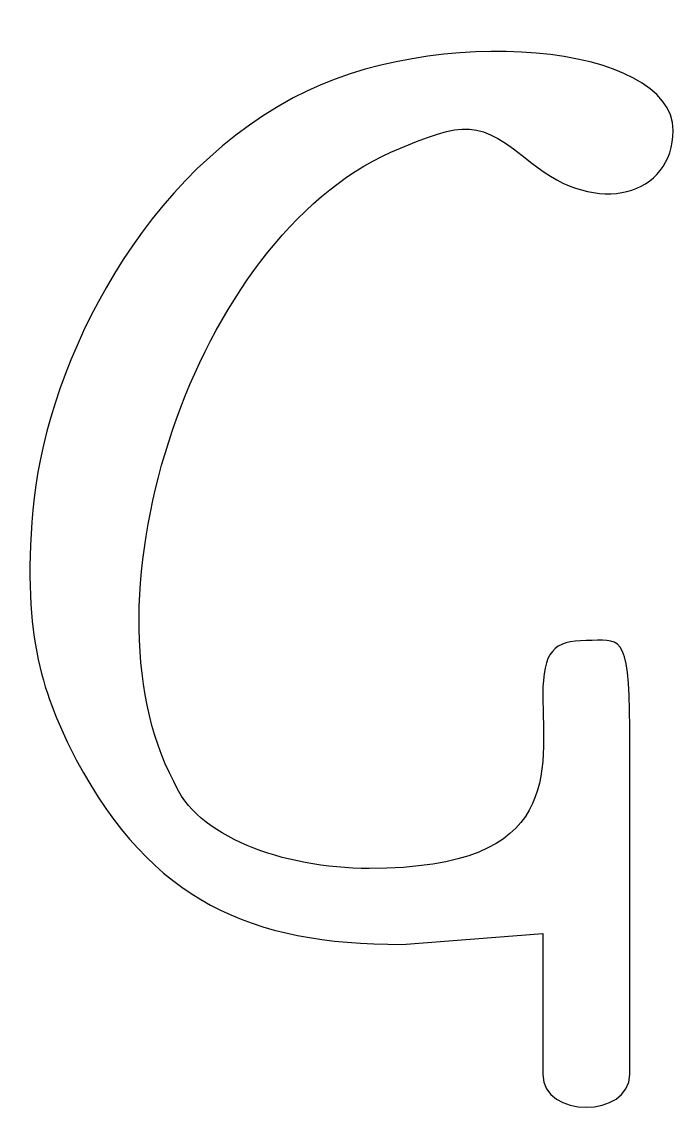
# Model space of a CAD drawing. Extents: x 1.6 to 49.6, y 0.8 to 81.6.
import ezdxf

# ---------------------------------------------------------------- set-up
doc = ezdxf.new("R2010")
doc.units = 0
doc.layers.get('0').update_dxf_attribs({"linetype": 'CONTINUOUS'})

msp = doc.modelspace()

# ---------------------------------------------------------------- linework, layer by layer
at = {"color": 7}
msp.add_lwpolyline([(21.6, 76)], close=True, dxfattribs=at)
for points in [[(46.4, 4), (46.4, 29.6)], [(29.6, 13.6), (40, 14.4), (40, 4)]]:
    msp.add_lwpolyline(points, dxfattribs=at)
for points in [[(49.6, 73.6), (49.6, 80), (32, 81.6), (21.6, 76)], [(21.6, 76), (9.6, 69.6), (3.2, 55.2), (2.4, 45.6)], [(28.8, 72), (34.4, 74.4), (35.2, 74.4), (39.2, 71.2)], [(39.2, 71.2), (44, 67.2), (49.6, 68.8), (49.6, 73.6)], [(12.8, 25.6), (5.6, 39.2), (14.4, 65.6), (28.8, 72)], [(2.4, 45.6), (1.6, 36), (3.2, 32), (5.6, 27.2)], [(46.4, 29.6), (46.4, 36.8), (45.6, 36), (43.2, 36)], [(43.2, 36), (40.8, 36), (40, 35.2), (40, 32)], [(40, 32), (40, 26.4), (41.6, 19.2), (27.2, 19.2)], [(5.6, 27.2), (11.2, 16.8), (18.4, 13.6), (29.6, 13.6)], [(27.2, 19.2), (20.8, 19.2), (14.4, 21.6), (12.8, 25.6)], [(40, 4), (40, 0.8), (46.4, 0.8), (46.4, 4)]]:
    msp.add_open_spline(points, degree=3, dxfattribs=at)

doc.saveas('drawing.dxf')
